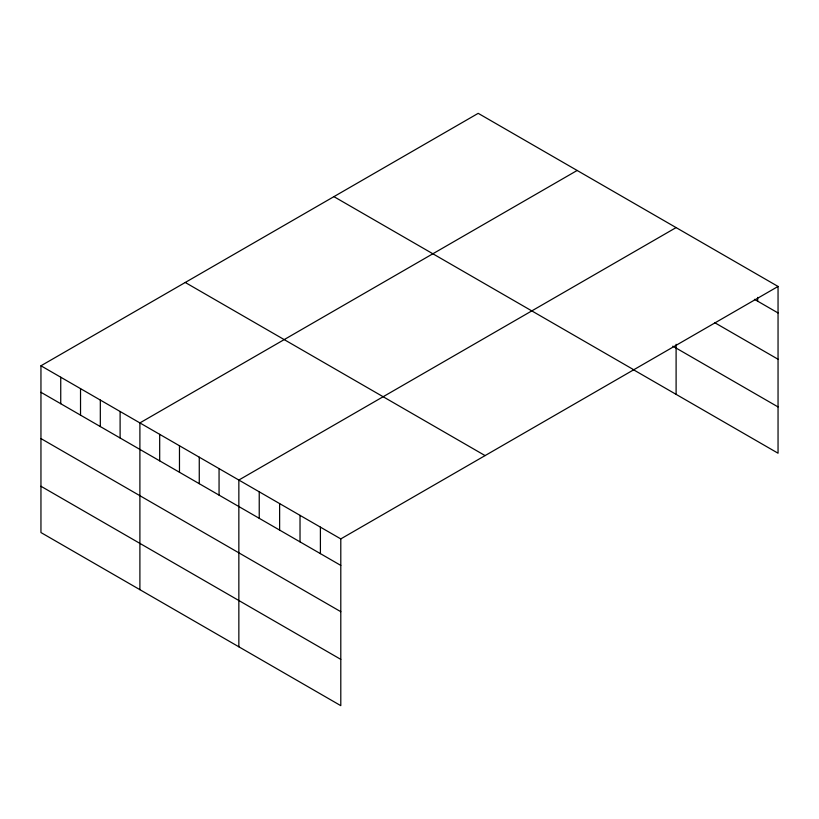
<?xml version="1.0" encoding="UTF-8"?>
<svg xmlns="http://www.w3.org/2000/svg" width="819" height="819" viewBox="0 0 819 819"><rect width="100%" height="100%" fill="white"/><g stroke="black" fill="none" stroke-linecap="round" stroke-linejoin="round"><path stroke-width="1.23" d="M40.95 365.786L340.796 538.902L340.796 705.661L40.95 532.545L40.95 365.786L478.204 113.339L778.05 286.455L778.05 453.214L633.23 369.604M577.16 170.465L139.895 422.911L139.895 589.68M676.105 227.59L238.851 480.036L238.851 646.805M340.796 538.902L778.05 286.455M754.442 299.324L778.05 312.96M714.731 322.686L778.05 359.244M672.808 346.171L778.05 406.93M333.917 196.642L633.752 369.758M185.248 282.473L485.083 455.589M40.95 392.291L340.796 565.407M40.95 438.574L340.796 611.691M40.95 486.261L340.796 659.377M757.657 297.399L757.657 301.187M676.105 344.308L676.105 394.359M320.403 527.129L320.403 553.634M300.02 515.356L300.02 541.861M279.627 503.583L279.627 530.088M259.234 491.809L259.234 518.314M219.062 468.611L219.062 495.116M199.263 457.186L199.263 483.691M179.474 445.761L179.474 472.266M159.685 434.336L159.685 460.841M120.106 411.486L120.106 437.991M100.317 400.061L100.317 426.566M80.528 388.636L80.528 415.141M60.739 377.211L60.739 403.716"/></g></svg>
